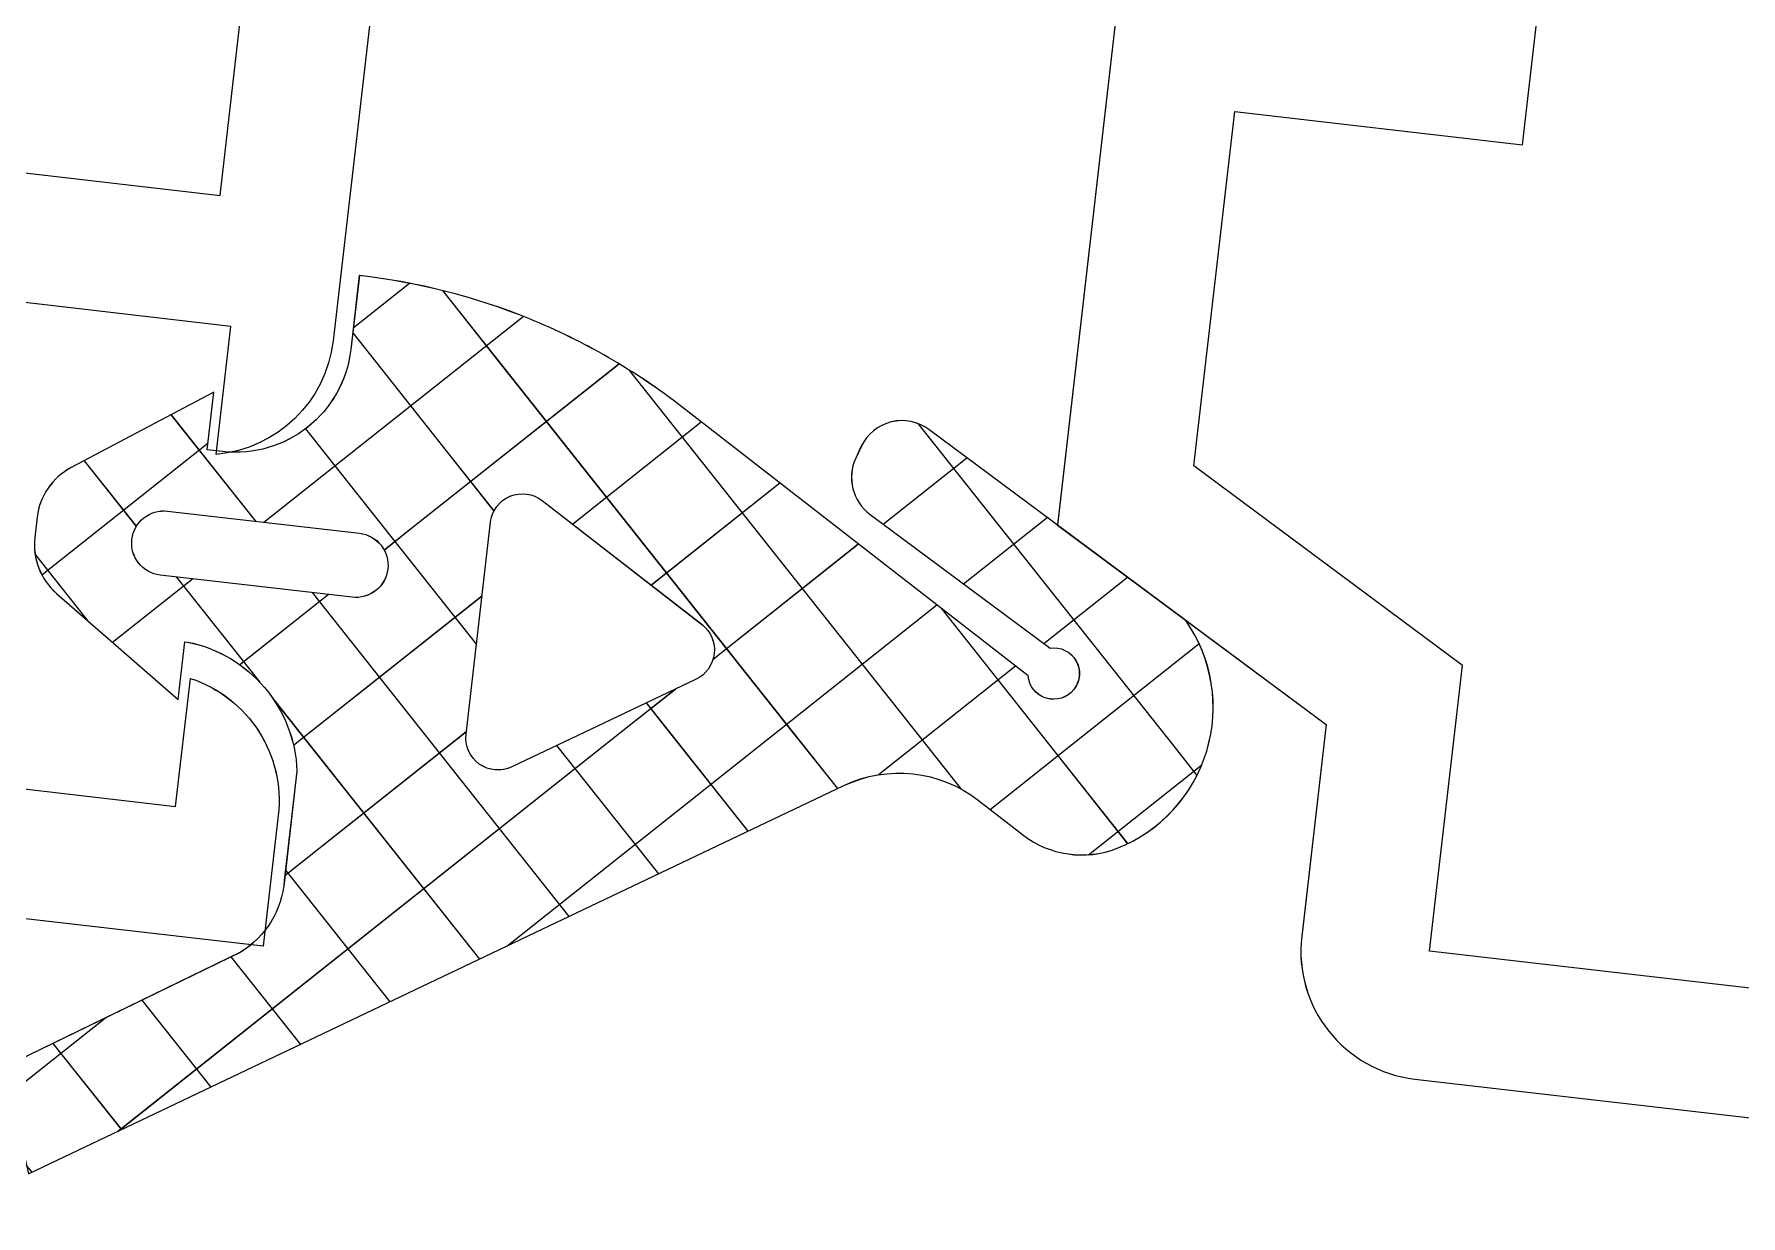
# Model space of a CAD drawing. Header units: millimetres. Extents: x 26282 to 30760, y 1404 to 4574.
# Drawn here: x 29504.59 to 29507.24, y 3473.932 to 3475.766 of the extents above; entities that cross this region are included whole.
import ezdxf

# ---------------------------------------------------------------- set-up
doc = ezdxf.new("R2010")
doc.units = ezdxf.units.MM
doc.header["$LTSCALE"] = 0.25
doc.layers.add('AB-DUV', color=4, linetype='Continuous', lineweight=50)
doc.layers.add('DOĞRAMA', color=30, linetype='Continuous', lineweight=20)

# ---------------------------------------------------------------- blocks, each defined once
blk = doc.blocks.new('CHD60E27', base_point=(-138.6, 7.85))
at = {"color": 40, "linetype": 'Continuous'}
for points in [[(-78.6, 56.35), (-78.6, 29.85), (-79.6, 29.85), (-80.6, 29.85, -0.414213), (-82.599999, 31.85), (-80.6, 31.85), (-80.6, 34.85), (-89.1, 34.85), (-89.6, 35.35), (-90.1, 34.85), (-98.6, 34.85), (-98.6, 31.85), (-96.6, 31.85, -0.414213), (-98.599999, 29.85), (-105.740408, 29.85, -0.356298), (-107.699999, 31.450001), (-105.7, 31.45), (-105.7, 34.85)], [(-113.2, 34.85), (-113.2, 31.45), (-111.2, 31.45, -0.356298), (-113.159592, 29.85), (-115.2, 29.85), (-115.2, 34.25)]]:
    blk.add_lwpolyline(points, format="xyb", dxfattribs=at)
blk.add_lwpolyline([(-80.6, 43.1), (-80.6, 49.35), (-99.6, 49.35, -0.414213), (-100.6, 50.35), (-100.6, 54.35), (-103.7, 54.35), (-103.7, 50.35, -0.414213), (-104.699999, 49.350001), (-113.2, 49.35), (-113.2, 36.85), (-104.7, 36.85, -0.414213), (-103.699999, 35.850001), (-103.7, 31.85), (-100.6, 31.85), (-100.6, 35.85, -0.414213), (-99.6, 36.85), (-80.6, 36.85), (-80.6, 43.1)], format="xyb", close=True, dxfattribs=at)
blk = doc.blocks.new('CHD60E28', base_point=(0, -82.8))
at = {"color": 40, "linetype": 'Continuous'}
blk.add_lwpolyline([(42.5, -65.3), (31.308076, -65.3), (28.71, -60.8), (25.4, -60.8, -0.414213), (23.4, -58.799999), (23.4, -48.4)], format="xyb", dxfattribs=at)
blk.add_lwpolyline([(65, -43.55084), (65, -28.301681, 0.414213), (62, -25.301681), (60, -25.30168), (60, -29), (25.4, -29), (25.4, -58.8), (29.864701, -58.8), (32.462777, -63.3), (38, -63.3), (38, -58.8), (65, -58.8), (65, -43.55084)], format="xyb", close=True, dxfattribs=at)
blk = doc.blocks.new('CHD50D23', base_point=(110.983776, 153.85743))
at = {"color": 1, "linetype": 'Continuous'}
for p, q in [((117.791548, 170.671326), (119.381447, 172.261226)), ((119.568875, 171.841832), (119.206204, 172.204502)), ((119.457419, 170.215877), (121.244586, 172.003044)), ((124.138771, 167.271936), (119.568875, 171.841832)), ((119.432791, 169.856596), (118.032092, 171.257294)), ((120.970782, 169.60792), (122.142332, 170.77947)), ((118.315634, 169.074092), (119.457419, 170.215877)), ((121.333881, 167.955505), (119.432791, 169.856596)), ((121.747604, 168.263422), (122.91966, 169.435477)), ((119.301305, 167.938443), (120.572703, 169.209841)), ((119.296707, 167.87136), (118.580823, 168.587243)), ((122.524426, 166.918923), (123.696988, 168.091485)), ((118.649877, 167.287015), (119.301305, 167.938443)), ((119.145191, 165.661009), (121.37384, 167.889658)), ((124.455498, 162.712568), (119.296707, 167.87136)), ((119.160623, 165.886123), (118.364104, 166.682642)), ((120.14134, 164.535837), (122.174977, 166.569474)), ((124.278265, 160.768481), (119.160623, 165.886123)), ((115.348278, 161.864095), (119.145191, 165.661009)), ((119.024539, 163.900887), (117.547506, 165.37792)), ((121.172168, 163.445345), (122.976114, 165.249291)), ((118.528593, 162.275512), (116.730908, 164.073197)), ((118.989078, 163.383575), (119.611946, 164.006444)), ((119.345191, 163.580234), (119.024539, 163.900887)), ((121.973305, 162.125161), (123.777251, 163.929107)), ((111.799457, 156.193954), (118.989078, 163.383575)), ((120.452072, 158.230713), (115.91431, 162.768475)), ((121.603057, 159.633594), (124.527445, 162.557981)), ((118.720503, 157.840961), (115.097712, 161.463753)), ((116.041968, 158.315145), (118.584254, 160.857431)), ((118.064864, 158.216721), (120.705574, 160.857431)), ((121.299351, 159.504754), (119.946674, 160.857431)), ((121.452072, 157.361288), (125.087016, 160.996232)), ((122.788808, 160.136617), (122.034401, 160.891024)), ((125.34237, 159.704376), (124.278265, 160.768481)), ((116.124999, 158.315145), (114.281114, 160.15903)), ((124.529431, 158.395995), (122.788808, 160.136617)), ((121.237452, 159.267988), (121.603057, 159.633594)), ((122.965684, 157.838422), (121.299351, 159.504754)), ((124.608099, 158.395995), (125.396213, 159.184109)), ((114.691525, 157.627299), (113.464516, 158.854308)), ((119.211984, 157.24252), (120.452072, 158.482608)), ((113.865869, 156.331635), (112.647918, 157.549586)), ((120.452072, 156.109392), (118.977527, 157.583937)), ((122.94395, 155.738834), (121.452072, 157.230713)), ((119.332913, 155.242129), (120.452072, 156.361288)), ((120.244395, 154.032291), (122.569534, 156.35743)), ((113.040212, 155.035971), (111.83132, 156.244863)), ((112.193401, 154.466577), (113.52755, 155.800727)), ((122.081038, 154.480426), (121.159141, 155.402323)), ((111.107571, 154.847292), (111.014722, 154.940141)), ((120.547923, 153.892221), (119.627241, 154.812903))]:
    blk.add_line(p, q, dxfattribs=at)
for points in [[(117.942326, 171.103172, -0.229763), (119.601084, 172.311706, -0.229763), (121.577, 171.756923), (124.065182, 167.454881, -0.472021), (123.686104, 166.442525), (123.493312, 166.376425, -0.353954), (122.651853, 166.698377), (120.910699, 169.711911, 2.506605), (120.443837, 169.422198), (123.974866, 163.603459, -0.068514), (125.058809, 161.099606, -0.068514), (125.425814, 158.395994), (124.268132, 158.395995, 0.414213), (122.468133, 156.595995), (122.468132, 156.35743), (123.368132, 156.35743), (121.951762, 154.2919, -0.247171), (121.127035, 153.857431), (120.80923, 153.85743, -0.247171), (119.984502, 154.2919), (118.568132, 156.35743), (119.468132, 156.35743), (119.468132, 156.395995, 0.347266), (117.672353, 158.315146), (115.962865, 158.315145, 0.239382), (114.781982, 157.769249), (112.588983, 154.327878), (110.983776, 154.890697), (118.422358, 166.775718, 0.283277), (118.436838, 168.874362), (117.984154, 169.620334, -0.264505), (117.942326, 171.103172)], [(118.960417, 162.96546), (118.120011, 161.622698, 0.58904), (118.543842, 160.857431), (121.854332, 160.857431, 0.584485), (122.281783, 161.616824), (120.652103, 164.302354, 0.558043), (119.800823, 164.308222), (118.960417, 162.96546)], [(120.952072, 159.35743, 0.414214), (120.452072, 158.85743), (120.452072, 155.85743, 1), (121.452072, 155.85743), (121.452072, 158.85743, 0.414214), (120.952072, 159.35743)]]:
    blk.add_lwpolyline(points, format="xyb", close=True, dxfattribs=at)
blk = doc.blocks.new('A$C3DEF5641')
at = {"layer": 'DOĞRAMA', "color": 163, "rotation": 90}
for name, p in [('CHD60E28', (451.083, 51.924)), ('CHD50D23', (449.332, 71.395))]:
    blk.add_blockref(name, p, dxfattribs=at)
at = {"layer": 'DOĞRAMA', "color": 163, "xscale": -1, "rotation": 270}
blk.add_blockref('CHD60E27', (423.083, 51.924), dxfattribs=at)
blk = doc.blocks.new('A$C187D15ED')
at = {"layer": 'DOĞRAMA', "color": 163, "xscale": -0.1, "yscale": 0.1, "zscale": 0.1, "rotation": 353.4193271623163}
blk.add_blockref('A$C3DEF5641', (9977.8733, 3256.7396, -134.2241), dxfattribs=at)
blk.add_blockref('A$C3DEF5641', (9977.8733, 3256.7396, -134.2241), dxfattribs=at)

msp = doc.modelspace()

# ---------------------------------------------------------------- block references
at = {"layer": 'AB-DUV', "ltscale": 100}
msp.add_blockref('A$C187D15ED', (19570.4239, 205.0275, 5.1264), dxfattribs=at)

# ---------------------------------------------------------------- next in the draw order: linework, layer by layer
at = {"layer": 'DOĞRAMA', "color": 1, "linetype": 'Continuous'}
for p, q in [((29505.0853, 3475.3105, -129.0977), (29505.1726, 3475.3797, -129.0977)), ((29505.0853, 3475.3105, -129.0977), (29505.1726, 3475.3797, -129.0977)), ((29505.2237, 3475.3684, -129.0977), (29505.3172, 3475.2505, -129.0977)), ((29505.2237, 3475.3684, -129.0977), (29505.3172, 3475.2505, -129.0977)), ((29504.9463, 3475.0088, -129.0977), (29505.3491, 3475.3283, -129.0977)), ((29504.9463, 3475.0088, -129.0977), (29505.3491, 3475.3283, -129.0977)), ((29505.0844, 3475.3027, -129.0977), (29505.2374, 3475.1098, -129.0977)), ((29505.0844, 3475.3027, -129.0977), (29505.2374, 3475.1098, -129.0977)), ((29505.1738, 3474.9978, -129.0977), (29505.4978, 3475.2548, -129.0977)), ((29505.1738, 3474.9978, -129.0977), (29505.4978, 3475.2548, -129.0977)), ((29505.3172, 3475.2505, -129.0977), (29505.767, 3474.6835, -129.0977)), ((29505.3172, 3475.2505, -129.0977), (29505.767, 3474.6835, -129.0977)), ((29505.5124, 3475.2459, -129.0977), (29505.9657, 3474.6743, -129.0977)), ((29505.5124, 3475.2459, -129.0977), (29505.9657, 3474.6743, -129.0977)), ((29504.8023, 3475.1756, -129.0977), (29504.9334, 3475.0103, -129.0977)), ((29504.8023, 3475.1756, -129.0977), (29504.9334, 3475.0103, -129.0977)), ((29505.4256, 3475.006, -129.0977), (29505.6254, 3475.1645, -129.0977)), ((29505.4256, 3475.006, -129.0977), (29505.6254, 3475.1645, -129.0977)), ((29505.9617, 3475.1621, -129.0977), (29506.3633, 3474.6558, -129.0977)), ((29505.9617, 3475.1621, -129.0977), (29506.3633, 3474.6558, -129.0977)), ((29504.6018, 3474.927, -129.0977), (29504.8594, 3475.1313, -129.0977)), ((29504.6018, 3474.927, -129.0977), (29504.8594, 3475.1313, -129.0977)), ((29505.0111, 3475.1537, -129.0977), (29505.1575, 3474.9691, -129.0977)), ((29505.0111, 3475.1537, -129.0977), (29505.1575, 3474.9691, -129.0977)), ((29504.6674, 3475.1043, -129.0977), (29504.7484, 3475.0022, -129.0977)), ((29504.6674, 3475.1043, -129.0977), (29504.7484, 3475.0022, -129.0977)), ((29505.2374, 3475.1098, -129.0977), (29505.3037, 3475.0262, -129.0977)), ((29505.2374, 3475.1098, -129.0977), (29505.3037, 3475.0262, -129.0977)), ((29505.9081, 3475.0058, -129.0977), (29506.038, 3475.1089, -129.0977)), ((29505.9081, 3475.0058, -129.0977), (29506.038, 3475.1089, -129.0977)), ((29505.5475, 3474.9113, -129.0977), (29505.7474, 3475.0698, -129.0977)), ((29505.5475, 3474.9113, -129.0977), (29505.7474, 3475.0698, -129.0977)), ((29505.1333, 3474.9657, -129.0977), (29505.1738, 3474.9978, -129.0977)), ((29505.1333, 3474.9657, -129.0977), (29505.1738, 3474.9978, -129.0977)), ((29506.0328, 3474.9132, -129.0977), (29506.1626, 3475.0162, -129.0977)), ((29506.0328, 3474.9132, -129.0977), (29506.1626, 3475.0162, -129.0977)), ((29505.1575, 3474.9691, -129.0977), (29505.2764, 3474.8192, -129.0977)), ((29505.1575, 3474.9691, -129.0977), (29505.2764, 3474.8192, -129.0977)), ((29505.6441, 3474.7964, -129.0977), (29505.8694, 3474.9751, -129.0977)), ((29505.6441, 3474.7964, -129.0977), (29505.8694, 3474.9751, -129.0977)), ((29504.5914, 3474.9588, -129.0977), (29504.6723, 3474.8567, -129.0977)), ((29504.5914, 3474.9588, -129.0977), (29504.6723, 3474.8567, -129.0977)), ((29504.7115, 3474.8226, -129.0977), (29504.8355, 3474.9209, -129.0977)), ((29504.7115, 3474.8226, -129.0977), (29504.8355, 3474.9209, -129.0977)), ((29504.8105, 3474.9238, -129.0977), (29504.9401, 3474.7604, -129.0977)), ((29504.8105, 3474.9238, -129.0977), (29504.9401, 3474.7604, -129.0977)), ((29506.1574, 3474.8207, -129.0977), (29506.2872, 3474.9236, -129.0977)), ((29506.1574, 3474.8207, -129.0977), (29506.2872, 3474.9236, -129.0977)), ((29504.9089, 3474.7877, -129.0977), (29505.0463, 3474.8966, -129.0977)), ((29504.9089, 3474.7877, -129.0977), (29505.0463, 3474.8966, -129.0977)), ((29504.9925, 3474.6625, -129.0977), (29505.2851, 3474.8946, -129.0977)), ((29504.9925, 3474.6625, -129.0977), (29505.2851, 3474.8946, -129.0977)), ((29505.0213, 3474.8995, -129.0977), (29505.42, 3474.3967, -129.0977)), ((29505.0213, 3474.8995, -129.0977), (29505.42, 3474.3967, -129.0977)), ((29505.7444, 3474.6845, -129.0977), (29505.9913, 3474.8804, -129.0977)), ((29505.7444, 3474.6845, -129.0977), (29505.9913, 3474.8804, -129.0977)), ((29505.9974, 3474.8757, -129.0977), (29506.1645, 3474.665, -129.0977)), ((29505.9974, 3474.8757, -129.0977), (29506.1645, 3474.665, -129.0977)), ((29506.2005, 3474.6634, -129.0977), (29506.3985, 3474.8204, -129.0977)), ((29506.2005, 3474.6634, -129.0977), (29506.3985, 3474.8204, -129.0977)), ((29505.9724, 3474.6739, -129.0977), (29506.1133, 3474.7857, -129.0977)), ((29505.9724, 3474.6739, -129.0977), (29506.1133, 3474.7857, -129.0977)), ((29504.9627, 3474.732, -129.0977), (29505.2811, 3474.3306, -129.0977)), ((29504.9627, 3474.732, -129.0977), (29505.2811, 3474.3306, -129.0977)), ((29505.5164, 3474.6951, -129.0977), (29505.5854, 3474.7499, -129.0977)), ((29505.5164, 3474.6951, -129.0977), (29505.5854, 3474.7499, -129.0977)), ((29505.54, 3474.7283, -129.0977), (29505.5682, 3474.6927, -129.0977)), ((29505.54, 3474.7283, -129.0977), (29505.5682, 3474.6927, -129.0977)), ((29504.7198, 3474.0633, -129.0977), (29505.5164, 3474.6951, -129.0977)), ((29504.7198, 3474.0633, -129.0977), (29505.5164, 3474.6951, -129.0977)), ((29504.9791, 3474.4604, -129.0977), (29505.2608, 3474.6839, -129.0977)), ((29504.9791, 3474.4604, -129.0977), (29505.2608, 3474.6839, -129.0977)), ((29505.3237, 3474.3509, -129.0977), (29505.7444, 3474.6845, -129.0977)), ((29505.3237, 3474.3509, -129.0977), (29505.7444, 3474.6845, -129.0977)), ((29505.5682, 3474.6927, -129.0977), (29505.698, 3474.5291, -129.0977)), ((29505.5682, 3474.6927, -129.0977), (29505.698, 3474.5291, -129.0977)), ((29505.767, 3474.6835, -129.0977), (29505.8369, 3474.5952, -129.0977)), ((29505.767, 3474.6835, -129.0977), (29505.8369, 3474.5952, -129.0977)), ((29505.401, 3474.6621, -129.0977), (29505.559, 3474.4629, -129.0977)), ((29505.401, 3474.6621, -129.0977), (29505.559, 3474.4629, -129.0977)), ((29505.9003, 3474.6167, -129.0977), (29505.9724, 3474.6739, -129.0977)), ((29505.9003, 3474.6167, -129.0977), (29505.9724, 3474.6739, -129.0977)), ((29505.9657, 3474.6743, -129.0977), (29506.0286, 3474.5949, -129.0977)), ((29505.9657, 3474.6743, -129.0977), (29506.0286, 3474.5949, -129.0977)), ((29506.074, 3474.563, -129.0977), (29506.2005, 3474.6634, -129.0977)), ((29506.074, 3474.563, -129.0977), (29506.2005, 3474.6634, -129.0977)), ((29506.1645, 3474.665, -129.0977), (29506.2876, 3474.5098, -129.0977)), ((29506.1645, 3474.665, -129.0977), (29506.2876, 3474.5098, -129.0977)), ((29506.3633, 3474.6558, -129.0977), (29506.3951, 3474.6156, -129.0977)), ((29506.3633, 3474.6558, -129.0977), (29506.3951, 3474.6156, -129.0977)), ((29506.2266, 3474.4926, -129.0977), (29506.4028, 3474.6324, -129.0977)), ((29506.2266, 3474.4926, -129.0977), (29506.4028, 3474.6324, -129.0977)), ((29504.9801, 3474.4687, -129.0977), (29505.1421, 3474.2644, -129.0977)), ((29504.9801, 3474.4687, -129.0977), (29505.1421, 3474.2644, -129.0977)), ((29504.8953, 3474.3342, -129.0977), (29505.0031, 3474.1982, -129.0977)), ((29504.8953, 3474.3342, -129.0977), (29505.0031, 3474.1982, -129.0977)), ((29504.7571, 3474.267, -129.0977), (29504.8642, 3474.132, -129.0977)), ((29504.7571, 3474.267, -129.0977), (29504.8642, 3474.132, -129.0977)), ((29504.5527, 3474.1222, -129.0977), (29504.7005, 3474.2395, -129.0977)), ((29504.5527, 3474.1222, -129.0977), (29504.7005, 3474.2395, -129.0977)), ((29504.6189, 3474.1998, -129.0977), (29504.7252, 3474.0659, -129.0977)), ((29504.6189, 3474.1998, -129.0977), (29504.7252, 3474.0659, -129.0977))]:
    msp.add_line(p, q, dxfattribs=at)
at = {"layer": 'DOĞRAMA', "color": 40, "linetype": 'Continuous', "elevation": -129.0977}
for points in [[(29502.7323, 3478.2903), (29505.3648, 3477.9866), (29505.3534, 3477.8872), (29505.3419, 3477.7879, -0.414213), (29505.1203, 3477.6121), (29505.1432, 3477.8108), (29504.8452, 3477.8452), (29504.7478, 3477.0008), (29504.6924, 3476.9569), (29504.7363, 3476.9015), (29504.6389, 3476.0571), (29504.9369, 3476.0227), (29504.9599, 3476.2214, -0.414213), (29505.1356, 3475.9998), (29505.0538, 3475.2904, -0.356298), (29504.8724, 3475.1141), (29504.8953, 3475.3128), (29504.5575, 3475.3517)], [(29502.7323, 3478.2903), (29505.3648, 3477.9866), (29505.3534, 3477.8872), (29505.3419, 3477.7879, -0.414213), (29505.1203, 3477.6121), (29505.1432, 3477.8108), (29504.8452, 3477.8452), (29504.7478, 3477.0008), (29504.6924, 3476.9569), (29504.7363, 3476.9015), (29504.6389, 3476.0571), (29504.9369, 3476.0227), (29504.9599, 3476.2214, -0.414213), (29505.1356, 3475.9998), (29505.0538, 3475.2904, -0.356298), (29504.8724, 3475.1141), (29504.8953, 3475.3128), (29504.5575, 3475.3517)], [(29506.3067, 3476.1163), (29506.1784, 3475.0045), (29506.5957, 3474.6948), (29506.5578, 3474.366, 0.414213), (29506.7335, 3474.1444), (29507.7667, 3474.0252)], [(29506.3067, 3476.1163), (29506.1784, 3475.0045), (29506.5957, 3474.6948), (29506.5578, 3474.366, 0.414213), (29506.7335, 3474.1444), (29507.7667, 3474.0252)], [(29504.4716, 3474.6067), (29504.8094, 3474.5677), (29504.8323, 3474.7664, -0.356298), (29504.9688, 3474.5534), (29504.9454, 3474.3507), (29504.5083, 3474.4011)], [(29504.4716, 3474.6067), (29504.8094, 3474.5677), (29504.8323, 3474.7664, -0.356298), (29504.9688, 3474.5534), (29504.9454, 3474.3507), (29504.5083, 3474.4011)]]:
    msp.add_lwpolyline(points, format="xyb", dxfattribs=at)
for points in [[(29508.7251, 3478.1022), (29510.24, 3477.9275, -0.414213), (29510.5036, 3477.5951), (29510.4807, 3477.3964), (29510.1133, 3477.4388), (29509.7168, 3474.0016), (29506.7564, 3474.3431), (29506.8076, 3474.7866), (29506.3903, 3475.0963), (29506.4538, 3475.6464), (29506.9008, 3475.5948), (29507.2103, 3478.277), (29508.7251, 3478.1022)], [(29508.7251, 3478.1022), (29510.24, 3477.9275, -0.414213), (29510.5036, 3477.5951), (29510.4807, 3477.3964), (29510.1133, 3477.4388), (29509.7168, 3474.0016), (29506.7564, 3474.3431), (29506.8076, 3474.7866), (29506.3903, 3475.0963), (29506.4538, 3475.6464), (29506.9008, 3475.5948), (29507.2103, 3478.277), (29508.7251, 3478.1022)], [(29504.0256, 3477.9397), (29503.4047, 3478.0114), (29503.187, 3476.1239, -0.414213), (29503.0762, 3476.036), (29502.6788, 3476.0818), (29502.6433, 3475.7739), (29503.0407, 3475.728, -0.414213), (29503.1286, 3475.6172), (29503.0311, 3474.7728), (29504.2729, 3474.6296), (29504.3703, 3475.474, -0.414213), (29504.4811, 3475.5619), (29504.8785, 3475.516), (29504.914, 3475.824), (29504.5166, 3475.8698, -0.414213), (29504.4288, 3475.9806), (29504.6465, 3477.8681), (29504.0256, 3477.9397)], [(29504.0256, 3477.9397), (29503.4047, 3478.0114), (29503.187, 3476.1239, -0.414213), (29503.0762, 3476.036), (29502.6788, 3476.0818), (29502.6433, 3475.7739), (29503.0407, 3475.728, -0.414213), (29503.1286, 3475.6172), (29503.0311, 3474.7728), (29504.2729, 3474.6296), (29504.3703, 3475.474, -0.414213), (29504.4811, 3475.5619), (29504.8785, 3475.516), (29504.914, 3475.824), (29504.5166, 3475.8698, -0.414213), (29504.4288, 3475.9806), (29504.6465, 3477.8681), (29504.0256, 3477.9397)]]:
    msp.add_lwpolyline(points, format="xyb", close=True, dxfattribs=at)
at = {"layer": 'DOĞRAMA', "color": 1, "linetype": 'Continuous', "elevation": -129.0977}
msp.add_lwpolyline([(29504.5809, 3473.9972), (29505.8469, 3474.6, -0.283277), (29506.0555, 3474.5773), (29506.1244, 3474.5238, 0.264505), (29506.2713, 3474.5027), (29506.2713, 3474.5027, 0.229763), (29506.4103, 3474.6536, 0.229763), (29506.3779, 3474.8563), (29505.979, 3475.1527, 0.472021), (29505.8741, 3475.1267), (29505.8653, 3475.1083, 0.353954), (29505.8877, 3475.021), (29506.1671, 3474.8135, -2.506605), (29506.1329, 3474.7704), (29505.5954, 3475.1879, 0.068514), (29505.359, 3475.3243, 0.068514), (29505.0947, 3475.3917), (29505.0814, 3475.2767, -0.414213), (29504.882, 3475.1185), (29504.8583, 3475.1213), (29504.8686, 3475.2107), (29504.6472, 3475.0936, 0.247171), (29504.5945, 3475.0167), (29504.5909, 3474.9851, 0.247171), (29504.6246, 3474.8982), (29504.8136, 3474.7338), (29504.8239, 3474.8232), (29504.8277, 3474.8228, -0.347266), (29504.9978, 3474.6224), (29504.9782, 3474.4526, -0.239382), (29504.9104, 3474.3415), (29504.5434, 3474.1631)], format="xyb", dxfattribs=at)
msp.add_lwpolyline([(29504.5809, 3473.9972), (29505.8469, 3474.6, -0.283277), (29506.0555, 3474.5773), (29506.1244, 3474.5238, 0.264505), (29506.2713, 3474.5027), (29506.2713, 3474.5027, 0.229763), (29506.4103, 3474.6536, 0.229763), (29506.3779, 3474.8563), (29505.979, 3475.1527, 0.472021), (29505.8741, 3475.1267), (29505.8653, 3475.1083, 0.353954), (29505.8877, 3475.021), (29506.1671, 3474.8135, -2.506605), (29506.1329, 3474.7704), (29505.5954, 3475.1879, 0.068514), (29505.359, 3475.3243, 0.068514), (29505.0947, 3475.3917), (29505.0814, 3475.2767, -0.414213), (29504.882, 3475.1185), (29504.8583, 3475.1213), (29504.8686, 3475.2107), (29504.6472, 3475.0936, 0.247171), (29504.5945, 3475.0167), (29504.5909, 3474.9851, 0.247171), (29504.6246, 3474.8982), (29504.8136, 3474.7338), (29504.8239, 3474.8232), (29504.8277, 3474.8228, -0.347266), (29504.9978, 3474.6224), (29504.9782, 3474.4526, -0.239382), (29504.9104, 3474.3415), (29504.5434, 3474.1631)], format="xyb", dxfattribs=at)
for points in [[(29505.4745, 3474.6971), (29505.3315, 3474.629, -0.58904), (29505.2603, 3474.6798), (29505.2983, 3475.0087, -0.584485), (29505.3786, 3475.0425), (29505.6267, 3474.8498, -0.558043), (29505.6175, 3474.7652), (29505.4745, 3474.6971)], [(29505.4745, 3474.6971), (29505.3315, 3474.629, -0.58904), (29505.2603, 3474.6798), (29505.2983, 3475.0087, -0.584485), (29505.3786, 3475.0425), (29505.6267, 3474.8498, -0.558043), (29505.6175, 3474.7652), (29505.4745, 3474.6971)], [(29505.1389, 3474.9363, -0.414214), (29505.0835, 3474.8923), (29504.7855, 3474.9267, -1), (29504.7969, 3475.0261), (29505.095, 3474.9917, -0.414214), (29505.1389, 3474.9363)], [(29505.1389, 3474.9363, -0.414214), (29505.0835, 3474.8923), (29504.7855, 3474.9267, -1), (29504.7969, 3475.0261), (29505.095, 3474.9917, -0.414214), (29505.1389, 3474.9363)]]:
    msp.add_lwpolyline(points, format="xyb", close=True, dxfattribs=at)

doc.saveas('drawing.dxf')
